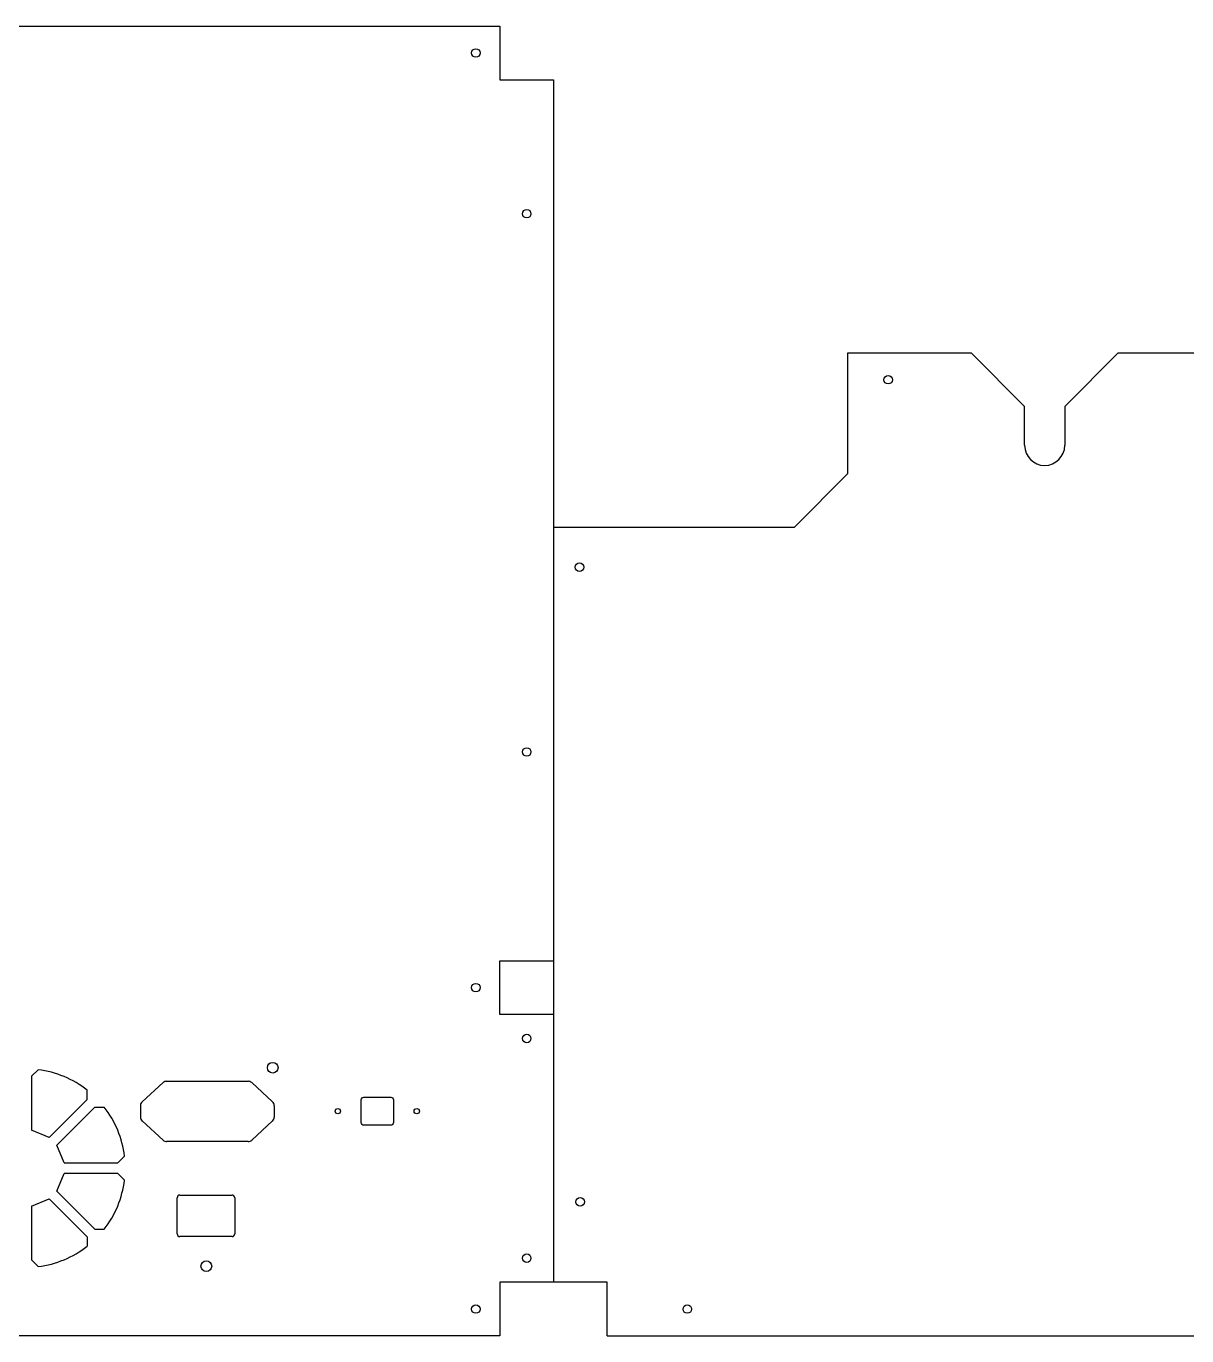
# Model space of a CAD drawing. Header units: millimetres. Extents: x 1808 to 3582, y 1536 to 2025.
# Drawn here: x 2714.7 to 3148.3, y 1535.7 to 2024.7 of the extents above; entities that cross this region are included whole.
import ezdxf

# ---------------------------------------------------------------- set-up
doc = ezdxf.new("R2010")
doc.units = ezdxf.units.MM

msp = doc.modelspace()

# ---------------------------------------------------------------- linework, layer by layer
at = {"color": 1}
for p, q in [((2891.66, 2024.65), (2891.66, 2004.65)), ((2891.66, 2004.65), (2911.66, 2004.65)), ((2911.66, 2004.65), (2911.66, 1555.65)), ((3021.66, 1857.65), (3021.66, 1902.65)), ((3021.66, 1902.65), (3067.66, 1902.65)), ((3122.66, 1902.65), (3233.85, 1902.65)), ((3001.66, 1837.65), (3021.66, 1857.65)), ((2911.66, 1837.65), (3001.66, 1837.65)), ((2891.66, 1655.65), (2891.66, 1675.65)), ((2891.66, 1675.65), (2911.66, 1675.65)), ((2911.66, 1655.65), (2891.66, 1655.65)), ((2716.68, 1632.54), (2719.12, 1634.98)), ((2716.68, 1632.54), (2716.68, 1612.42)), ((2765.81, 1630.18), (2758.03, 1623.05)), ((2767.16, 1630.7), (2797.6, 1630.7)), ((2798.95, 1630.18), (2806.73, 1623.05)), ((2723.29, 1609.69), (2737.51, 1623.91)), ((2737.51, 1623.91), (2737.51, 1627.37)), ((2740.34, 1621.08), (2726.11, 1606.86)), ((2740.34, 1621.08), (2743.8, 1621.08)), ((2757.38, 1621.57), (2757.38, 1617.33)), ((2807.38, 1621.57), (2807.38, 1617.33)), ((2765.81, 1608.73), (2758.03, 1615.86)), ((2798.95, 1608.73), (2806.73, 1615.86)), ((2797.6, 1608.2), (2767.16, 1608.2)), ((2728.85, 1600.25), (2748.97, 1600.25)), ((2748.97, 1600.25), (2751.41, 1602.69)), ((2748.97, 1596.25), (2728.85, 1596.25)), ((2748.97, 1596.25), (2751.41, 1593.81)), ((2726.11, 1589.64), (2740.34, 1575.42)), ((2737.51, 1572.59), (2723.29, 1586.82)), ((2771.08, 1573.7), (2771.08, 1587.2)), ((2772.08, 1588.2), (2791.58, 1588.2)), ((2792.58, 1587.2), (2792.58, 1573.7)), ((2716.68, 1584.08), (2716.68, 1563.96)), ((2740.34, 1575.42), (2743.8, 1575.42)), ((2737.51, 1572.59), (2737.51, 1569.14)), ((2791.58, 1572.7), (2772.08, 1572.7)), ((2716.68, 1563.96), (2719.12, 1561.52)), ((2911.66, 1555.65), (2891.66, 1555.65)), ((2891.66, 1555.65), (2891.66, 1535.65)), ((2931.66, 1555.65), (2911.66, 1555.65)), ((2931.66, 1535.65), (2931.66, 1555.65))]:
    msp.add_line(p, q, dxfattribs=at)
for points in [[(2563.66, 2024.65), (2891.66, 2024.65)], [(3087.66, 1868.15), (3087.66, 1882.65), (3067.66, 1902.65)], [(3122.66, 1902.65), (3102.66, 1882.65), (3102.66, 1868.15)], [(2723.29, 1609.69), (2716.68, 1612.42)], [(2728.85, 1600.25), (2726.11, 1606.86)], [(2726.11, 1589.64), (2728.85, 1596.25)], [(2716.68, 1584.08), (2723.29, 1586.82)], [(2891.66, 1535.65), (2563.66, 1535.65)], [(2931.66, 1535.65), (3258.66, 1535.65)]]:
    msp.add_lwpolyline(points, dxfattribs=at)
msp.add_lwpolyline([(2839.85, 1615.27), (2839.85, 1623.77, -0.414214), (2840.85, 1624.77), (2850.85, 1624.77, -0.414214), (2851.85, 1623.77), (2851.85, 1615.27, -0.414214), (2850.85, 1614.27), (2840.85, 1614.27, -0.414214)], format="xyb", close=True, dxfattribs=at)
for centre, radius in [((2882.66, 2014.65), 1.6), ((2901.66, 1954.65), 1.6), ((3036.66, 1892.65), 1.6), ((2921.36, 1822.65), 1.6), ((2901.66, 1753.65), 1.6), ((2882.66, 1665.65), 1.6), ((2901.66, 1646.65), 1.6), ((2806.78, 1635.75), 2), ((2831.1, 1619.52), 1), ((2860.6, 1619.52), 1), ((2921.66, 1585.65), 1.6), ((2901.66, 1564.65), 1.6), ((2781.98, 1561.65), 2), ((2882.66, 1545.65), 1.6), ((2961.66, 1545.65), 1.6)]:
    msp.add_circle(centre, radius, dxfattribs=at)
for centre, radius, start, end in [((3095.16, 1868.15), 7.5, 180, 0), ((2714.68, 1598.25), 37, 51.896, 83.104), ((2767.16, 1628.7), 2, 90, 132.5104), ((2797.6, 1628.7), 2, 47.4896, 90), ((2714.68, 1598.25), 37, 6.896, 38.104), ((2759.38, 1621.57), 2, 132.5104, 180), ((2805.38, 1621.57), 2, 0, 47.4896), ((2759.38, 1617.33), 2, 180, 227.4896), ((2805.38, 1617.33), 2, 312.5104, 0), ((2767.16, 1610.2), 2, 227.4896, 270), ((2797.6, 1610.2), 2, 270, 312.5104), ((2714.68, 1598.25), 37, 321.896, 353.104), ((2772.08, 1587.2), 1, 90, 180), ((2791.58, 1587.2), 1, 0, 90), ((2772.08, 1573.7), 1, 180, 270), ((2791.58, 1573.7), 1, 270, 0), ((2714.68, 1598.25), 37, 276.896, 308.104)]:
    msp.add_arc(centre, radius, start, end, dxfattribs=at)

doc.saveas('drawing.dxf')
